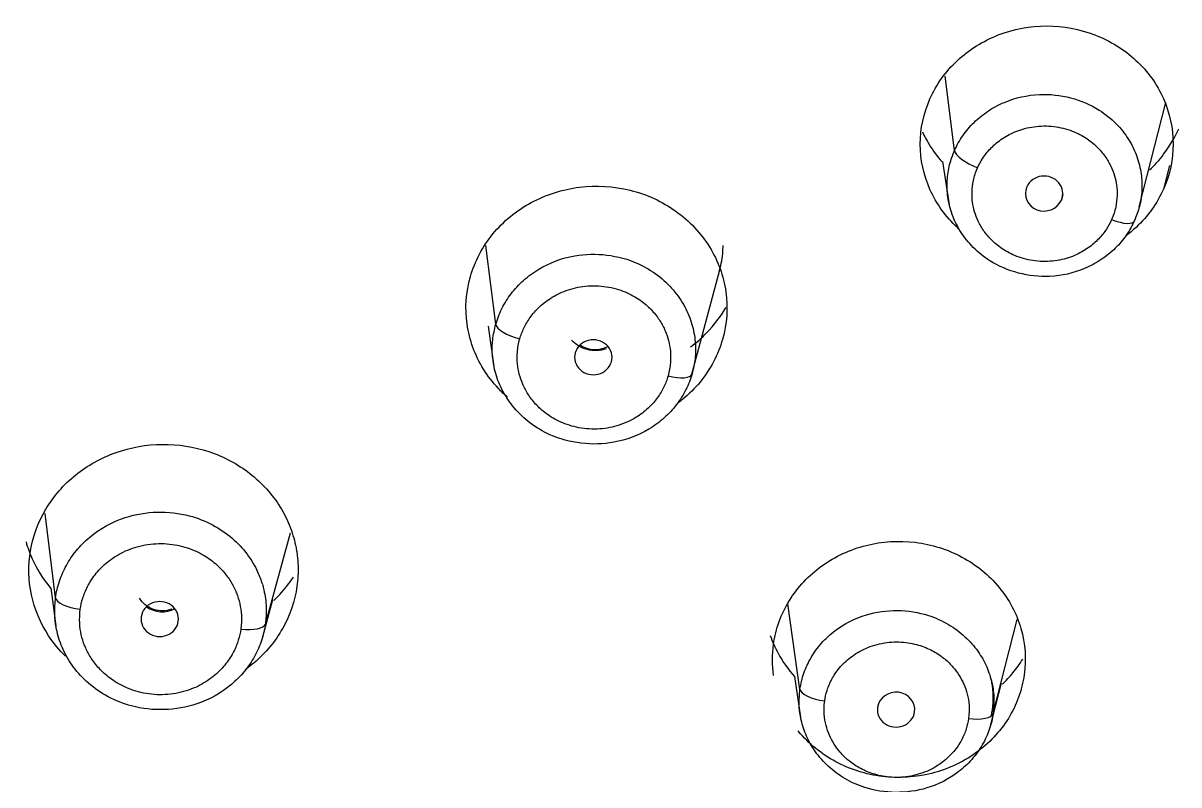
# Model space of a CAD drawing. Extents: x 1777 to 3131, y 3495 to 4487.
# Drawn here: x 2203.33 to 2217.22, y 4109.27 to 4118.42 of the extents above; entities that cross this region are included whole.
import ezdxf

# ---------------------------------------------------------------- set-up
doc = ezdxf.new("R2010")
doc.units = 0
doc.header["$LTSCALE"] = 30
doc.header["$MEASUREMENT"] = 0
doc.layers.add('\\M+5B3DF\\M+5B4E7\\M+5CFDF', color=3, linetype='CONTINUOUS', lineweight=9)

msp = doc.modelspace()

# ---------------------------------------------------------------- linework, layer by layer
at = {"layer": '\\M+5B3DF\\M+5B4E7\\M+5CFDF', "color": 0, "lineweight": -3}
for p, q in [((2214.523, 4116.893), (2214.411, 4117.784)), ((2216.744, 4116.216), (2217.065, 4117.47)), ((2214.379, 4116.76), (2214.458, 4116.239)), ((2217.106, 4116.712), (2217.035, 4116.429)), ((2215.825, 4116.36), (2215.808, 4116.294)), ((2209.009, 4114.803), (2208.89, 4115.752)), ((2211.364, 4114.188), (2211.701, 4115.456)), ((2208.919, 4114.78), (2208.987, 4114.296)), ((2203.719, 4111.517), (2203.595, 4112.529)), ((2206.241, 4111.201), (2206.541, 4112.296)), ((2203.663, 4111.637), (2203.722, 4111.178)), ((2206.196, 4111.003), (2206.331, 4111.495)), ((2212.666, 4110.416), (2212.522, 4111.444)), ((2214.988, 4110.126), (2215.276, 4111.257)), ((2212.601, 4110.571), (2212.673, 4110.082)), ((2214.953, 4109.962), (2215.088, 4110.491))]:
    msp.add_line(p, q, dxfattribs=at)
for centre, major_axis, ratio, start_param, end_param in [((2214.8, 4116.791), (-0.274, 0.122), 0.329476, 0.19606, 1.715849), ((2215.6, 4116.375), (-0.225, 0), 0.934131, 2.749817, 5.89141), ((2215.6, 4116.375), (-0.225, 0), 0.934131, 5.89141, 9.033002), ((2216.411, 4116.168), (0.274, -0.122), 0.329476, 4.857442, 6.339619), ((2209.298, 4114.735), (-0.288, 0.083), 0.344471, 0.146297, 1.669274), ((2210.182, 4114.407), (-0.225, 0), 0.934052, 2.880685, 6.022278), ((2210.204, 4114.78), (-0.299, 0.018), 0.936052, 0.982214, 2.167234), ((2210.182, 4114.407), (-0.225, 0), 0.934052, 6.022278, 9.163871), ((2211.08, 4114.289), (0.288, -0.083), 0.344471, 4.810866, 6.289856), ((2204.016, 4111.485), (-0.297, 0.042), 0.353572, 0.094416, 1.62058), ((2204.971, 4111.261), (-0.225, 0), 0.933961, 3.011297, 6.15289), ((2204.997, 4111.626), (-0.297, 0.021), 0.935124, 0.966237, 2.184536), ((2204.971, 4111.261), (-0.225, 0), 0.933961, 6.15289, 9.294483), ((2205.945, 4111.248), (0.297, -0.042), 0.353572, 4.762172, 6.237975), ((2212.963, 4110.385), (-0.297, 0.042), 0.353572, 0.100791, 1.62058), ((2213.821, 4110.172), (-0.225, 0), 0.934088, 3.011031, 6.152623), ((2213.821, 4110.172), (-0.225, 0), 0.934088, 6.152623, 9.294216), ((2214.692, 4110.172), (0.297, -0.042), 0.353572, 4.762172, 6.24435)]:
    msp.add_ellipse(centre, major_axis=major_axis, ratio=ratio, start_param=start_param, end_param=end_param, dxfattribs=at)
for points, knots in [([(2224.769, 4003.327), (2224.719, 4007.271), (2224.647, 4011.214), (2224.499, 4017.123), (2224.444, 4019.092), (2224.321, 4023.027), (2224.256, 4024.993), (2224.065, 4028.918), (2223.932, 4030.879), (2223.425, 4034.765), (2223.055, 4036.692), (2222.249, 4039.51), (2221.939, 4040.436), (2221.231, 4042.251), (2220.831, 4043.138), (2219.911, 4044.846), (2219.389, 4045.665), (2218.243, 4047.226), (2217.619, 4047.97), (2216.299, 4049.381), (2215.6, 4050.047), (2214.134, 4051.298), (2213.366, 4051.884), (2211.774, 4052.98), (2210.949, 4053.489), (2209.256, 4054.442), (2208.389, 4054.887), (2205.766, 4056.176), (2203.982, 4056.976), (2201.366, 4058.269), (2200.504, 4058.716), (2198.808, 4059.653), (2197.972, 4060.144), (2196.346, 4061.184), (2195.555, 4061.733), (2194.042, 4062.905), (2193.32, 4063.53), (2191.272, 4065.511), (2190.061, 4066.969), (2188.49, 4069.298), (2188.006, 4070.099), (2187.099, 4071.729), (2186.677, 4072.56), (2185.498, 4075.087), (2184.825, 4076.818), (2183.66, 4080.332), (2183.172, 4082.116), (2182.351, 4085.717), (2182.018, 4087.532), (2181.476, 4091.18), (2181.264, 4093.013), (2180.928, 4096.684), (2180.805, 4098.523), (2180.54, 4104.046), (2180.497, 4107.734), (2180.652, 4113.26), (2180.736, 4115.102), (2180.976, 4118.78), (2181.133, 4120.617), (2181.54, 4124.282), (2181.789, 4126.11), (2182.414, 4129.745), (2182.793, 4131.553), (2183.732, 4135.125), (2184.29, 4136.891), (2185.643, 4140.341), (2186.432, 4142.028), (2188.284, 4145.262), (2189.345, 4146.812), (2191.743, 4149.712), (2193.077, 4151.066), (2195.256, 4152.91), (2196.013, 4153.493), (2197.583, 4154.588), (2198.397, 4155.1), (2200.91, 4156.527), (2202.679, 4157.335), (2204.496, 4158.034)], [0, 0, 0, 0, 0.0625, 0.0625, 0.09375, 0.09375, 0.125, 0.125, 0.15625, 0.15625, 0.1875, 0.1875, 0.203125, 0.203125, 0.21875, 0.21875, 0.234375, 0.234375, 0.25, 0.25, 0.265625, 0.265625, 0.28125, 0.28125, 0.296875, 0.296875, 0.3125, 0.3125, 0.34375, 0.34375, 0.359375, 0.359375, 0.375, 0.375, 0.390625, 0.390625, 0.40625, 0.40625, 0.4375, 0.4375, 0.453125, 0.453125, 0.46875, 0.46875, 0.5, 0.5, 0.53125, 0.53125, 0.5625, 0.5625, 0.59375, 0.59375, 0.625, 0.625, 0.6875, 0.6875, 0.71875, 0.71875, 0.75, 0.75, 0.78125, 0.78125, 0.8125, 0.8125, 0.84375, 0.84375, 0.875, 0.875, 0.90625, 0.90625, 0.9375, 0.9375, 0.953125, 0.953125, 0.96875, 0.96875, 1, 1, 1, 1]), ([(2204.955, 4156.425), (2204.79, 4156.36), (2204.446, 4156.225), (2203.912, 4156.007), (2203.339, 4155.764), (2202.57, 4155.424), (2201.698, 4155.011), (2200.43, 4154.358), (2198.96, 4153.51), (2196.968, 4152.174), (2194.932, 4150.519), (2192.999, 4148.6), (2190.974, 4146.226), (2189.056, 4143.42), (2187.439, 4140.273), (2186.505, 4137.999), (2185.91, 4136.343), (2185.393, 4134.775), (2184.823, 4132.76), (2184.287, 4130.495), (2183.847, 4128.263), (2183.235, 4124.545), (2182.703, 4119.758), (2182.333, 4114.003), (2182.173, 4108.105), (2182.255, 4102.707), (2182.512, 4097.765), (2182.825, 4093.949), (2183.279, 4090.119), (2183.901, 4086.309), (2184.652, 4082.938), (2185.448, 4080.081), (2186.211, 4077.79), (2187.013, 4075.713), (2188.043, 4073.364), (2189.422, 4070.721), (2191.225, 4068.028), (2193.116, 4065.826), (2194.878, 4064.176), (2196.449, 4062.949), (2197.628, 4062.142), (2198.71, 4061.454), (2200.052, 4060.654), (2202.173, 4059.509), (2205.109, 4058.092), (2208.063, 4056.732), (2210.633, 4055.411), (2212.249, 4054.473), (2213.431, 4053.706), (2214.261, 4053.126), (2215.043, 4052.539), (2215.909, 4051.846), (2216.998, 4050.903), (2218.03, 4049.974), (2218.876, 4049.178), (2219.557, 4048.512), (2220.632, 4047.377), (2222.063, 4045.433), (2223.239, 4043.129), (2223.978, 4041.193), (2224.454, 4039.732), (2224.779, 4038.576), (2225.09, 4037.321), (2225.317, 4036.293), (2225.498, 4035.366), (2225.584, 4034.876), (2225.615, 4034.696)], [0, 0, 0, 0, 0.003459, 0.007214, 0.011266, 0.015614, 0.023656, 0.030154, 0.043592, 0.057032, 0.077492, 0.095619, 0.111413, 0.140155, 0.164137, 0.183352, 0.190386, 0.20018, 0.217211, 0.233353, 0.24805, 0.264051, 0.310977, 0.347323, 0.383099, 0.432782, 0.458757, 0.485271, 0.511786, 0.538305, 0.564826, 0.582853, 0.599256, 0.614348, 0.6284, 0.651649, 0.674923, 0.693736, 0.709704, 0.72282, 0.733082, 0.737787, 0.748001, 0.763716, 0.784923, 0.811591, 0.827175, 0.841454, 0.848243, 0.854858, 0.861359, 0.867478, 0.876665, 0.889695, 0.894614, 0.899294, 0.908268, 0.925038, 0.946214, 0.958393, 0.965287, 0.976041, 0.981687, 0.990362, 0.996466, 1, 1, 1, 1]), ([(2225.902, 4034.76), (2225.624, 4036.354), (2225.273, 4037.934), (2224.591, 4040.262), (2224.338, 4041.03), (2223.767, 4042.543), (2223.448, 4043.288), (2222.727, 4044.736), (2222.326, 4045.439), (2221.433, 4046.786), (2220.94, 4047.428), (2219.866, 4048.636), (2219.291, 4049.203), (2218.118, 4050.303), (2217.522, 4050.838), (2216.324, 4051.891), (2215.717, 4052.408), (2214.451, 4053.38), (2213.796, 4053.839), (2211.783, 4055.14), (2210.377, 4055.907), (2207.51, 4057.335), (2206.052, 4057.999), (2203.162, 4059.37), (2201.731, 4060.08), (2199.65, 4061.246), (2198.966, 4061.651), (2197.63, 4062.501), (2196.977, 4062.947), (2195.718, 4063.893), (2195.112, 4064.392), (2193.955, 4065.444), (2193.405, 4065.996), (2191.842, 4067.724), (2190.92, 4068.967), (2189.284, 4071.568), (2188.572, 4072.925), (2187.302, 4075.699), (2186.742, 4077.117), (2185.753, 4079.99), (2185.325, 4081.447), (2184.215, 4085.854), (2183.706, 4088.842), (2182.969, 4094.846), (2182.74, 4097.863), (2182.47, 4103.903), (2182.428, 4106.927), (2182.53, 4112.972), (2182.673, 4115.993), (2183.046, 4120.514), (2183.197, 4122.019), (2183.565, 4125.022), (2183.781, 4126.52), (2184.57, 4130.993), (2185.284, 4133.949), (2186.813, 4138.246), (2187.398, 4139.655), (2188.748, 4142.394), (2189.518, 4143.723), (2191.259, 4146.258), (2192.227, 4147.467), (2194.349, 4149.731), (2195.503, 4150.788), (2197.985, 4152.702), (2199.314, 4153.557), (2202.098, 4155.064), (2203.553, 4155.716), (2205.042, 4156.29)], [0, 0, 0, 0, 0.03125, 0.03125, 0.046875, 0.046875, 0.0625, 0.0625, 0.078125, 0.078125, 0.09375, 0.09375, 0.109375, 0.109375, 0.125, 0.125, 0.140625, 0.140625, 0.15625, 0.15625, 0.1875, 0.1875, 0.21875, 0.21875, 0.25, 0.25, 0.265625, 0.265625, 0.28125, 0.28125, 0.296875, 0.296875, 0.3125, 0.3125, 0.34375, 0.34375, 0.375, 0.375, 0.40625, 0.40625, 0.4375, 0.4375, 0.5, 0.5, 0.5625, 0.5625, 0.625, 0.625, 0.6875, 0.6875, 0.71875, 0.71875, 0.75, 0.75, 0.8125, 0.8125, 0.84375, 0.84375, 0.875, 0.875, 0.90625, 0.90625, 0.9375, 0.9375, 0.96875, 0.96875, 1, 1, 1, 1]), ([(2205.243, 4155.325), (2205.063, 4155.252), (2204.701, 4155.107), (2204.158, 4154.879), (2203.51, 4154.597), (2202.801, 4154.272), (2201.791, 4153.779), (2200.619, 4153.152), (2199.106, 4152.238), (2197.459, 4151.088), (2195.843, 4149.76), (2194.283, 4148.277), (2192.874, 4146.696), (2191.515, 4144.966), (2190.195, 4143.002), (2189.135, 4141.112), (2188.265, 4139.287), (2187.351, 4137.138), (2186.371, 4134.321), (2185.322, 4130.349), (2184.522, 4126.057), (2183.992, 4121.905), (2183.65, 4118.24), (2183.464, 4115.438), (2183.352, 4113.018), (2183.29, 4111.129), (2183.252, 4109.223), (2183.248, 4107.948), (2183.246, 4107.307)], [0, 0, 0, 0, 0.009852, 0.019868, 0.030048, 0.045883, 0.05972, 0.087538, 0.113987, 0.150574, 0.191096, 0.222351, 0.262603, 0.301837, 0.337986, 0.387414, 0.416554, 0.44552, 0.511842, 0.575749, 0.665576, 0.746154, 0.800844, 0.863681, 0.897356, 0.9313, 0.965515, 1, 1, 1, 1]), ([(2205.444, 4154.882), (2205.303, 4154.826), (2204.981, 4154.699), (2204.442, 4154.477), (2203.677, 4154.151), (2202.94, 4153.816), (2201.925, 4153.322), (2200.853, 4152.754), (2199.365, 4151.859), (2197.76, 4150.744), (2196.337, 4149.573), (2195.169, 4148.487), (2194.233, 4147.518), (2193.08, 4146.193), (2191.897, 4144.666), (2190.612, 4142.724), (2189.345, 4140.426), (2188.058, 4137.493), (2186.934, 4134.195), (2186.063, 4130.796), (2185.424, 4127.506), (2184.957, 4124.393), (2184.564, 4121.01), (2184.292, 4117.851), (2184.136, 4115.268), (2184.039, 4113.259), (2183.975, 4111.401), (2183.931, 4109.297), (2183.925, 4107.974), (2183.923, 4107.312)], [0, 0, 0, 0, 0.007818, 0.017823, 0.030015, 0.050701, 0.059573, 0.08836, 0.113519, 0.149747, 0.190152, 0.209967, 0.233662, 0.261249, 0.302917, 0.336272, 0.385476, 0.443417, 0.508512, 0.573597, 0.633386, 0.690383, 0.744611, 0.818577, 0.862819, 0.885469, 0.927986, 0.963991, 1, 1, 1, 1]), ([(2226.12, 4034.761), (2226.084, 4034.971), (2226.011, 4035.392), (2225.888, 4036.024), (2225.755, 4036.654), (2225.613, 4037.276), (2225.467, 4037.882), (2225.317, 4038.469), (2225.164, 4039.04), (2225.007, 4039.595), (2224.846, 4040.131), (2224.682, 4040.638), (2224.523, 4041.105), (2224.37, 4041.527), (2224.227, 4041.908), (2224.092, 4042.255), (2223.964, 4042.574), (2223.84, 4042.87), (2223.718, 4043.152), (2223.596, 4043.424), (2223.471, 4043.692), (2223.342, 4043.958), (2223.21, 4044.222), (2223.075, 4044.483), (2222.938, 4044.741), (2222.797, 4044.999), (2222.652, 4045.255), (2222.505, 4045.51), (2222.353, 4045.763), (2222.197, 4046.013), (2222.036, 4046.259), (2221.866, 4046.504), (2221.683, 4046.756), (2221.483, 4047.021), (2221.263, 4047.305), (2221.018, 4047.61), (2220.747, 4047.936), (2220.448, 4048.281), (2220.125, 4048.636), (2219.785, 4048.989), (2219.438, 4049.333), (2219.091, 4049.664), (2218.743, 4049.989), (2218.392, 4050.31), (2218.038, 4050.631), (2217.684, 4050.952), (2217.331, 4051.269), (2216.984, 4051.576), (2216.647, 4051.871), (2216.32, 4052.149), (2216.004, 4052.412), (2215.694, 4052.663), (2215.388, 4052.904), (2215.081, 4053.139), (2214.77, 4053.371), (2214.456, 4053.599), (2214.138, 4053.823), (2213.819, 4054.043), (2213.498, 4054.26), (2213.17, 4054.475), (2212.826, 4054.694), (2212.456, 4054.923), (2212, 4055.196), (2211.434, 4055.521), (2210.737, 4055.905), (2209.946, 4056.322), (2209.08, 4056.764), (2208.166, 4057.216), (2207.228, 4057.666), (2206.282, 4058.111), (2205.335, 4058.553), (2204.406, 4058.992), (2203.521, 4059.418), (2202.696, 4059.826), (2201.919, 4060.223), (2201.16, 4060.626), (2200.396, 4061.044), (2199.627, 4061.485), (2198.85, 4061.957), (2198.057, 4062.462), (2197.248, 4063.001), (2196.437, 4063.587), (2195.637, 4064.218), (2194.848, 4064.888), (2194.083, 4065.602), (2193.342, 4066.361), (2192.612, 4067.17), (2191.884, 4068.054), (2191.162, 4069.028), (2190.452, 4070.077), (2189.78, 4071.173), (2189.156, 4072.298), (2188.564, 4073.447), (2188.01, 4074.633), (2187.479, 4075.861), (2186.968, 4077.143), (2186.479, 4078.483), (2185.945, 4080.101), (2185.38, 4082.06), (2184.819, 4084.3), (2184.353, 4086.548), (2183.976, 4088.716), (2183.665, 4090.823), (2183.419, 4092.871), (2183.219, 4094.84), (2183.055, 4096.747), (2182.928, 4098.619), (2182.826, 4100.46), (2182.75, 4102.264), (2182.701, 4104.026), (2182.671, 4105.757), (2182.662, 4107.469), (2182.671, 4109.176), (2182.701, 4110.891), (2182.749, 4112.613), (2182.822, 4114.33), (2182.913, 4116.04), (2183.024, 4117.747), (2183.161, 4119.452), (2183.317, 4121.141), (2183.495, 4122.791), (2183.693, 4124.391), (2183.91, 4125.947), (2184.151, 4127.466), (2184.419, 4128.95), (2184.714, 4130.401), (2185.034, 4131.818), (2185.384, 4133.198), (2185.768, 4134.546), (2186.18, 4135.86), (2186.612, 4137.104), (2187.046, 4138.233), (2187.458, 4139.228), (2187.849, 4140.112), (2188.235, 4140.926), (2188.632, 4141.7), (2189.009, 4142.39), (2189.257, 4142.822), (2189.364, 4143.005)], [0, 0, 0, 0, 0.004804, 0.00966, 0.014532, 0.019352, 0.024059, 0.028616, 0.033051, 0.037408, 0.041668, 0.04572, 0.049451, 0.05282, 0.055876, 0.058668, 0.061242, 0.063653, 0.065951, 0.068191, 0.070418, 0.072655, 0.074886, 0.077104, 0.079315, 0.081534, 0.083764, 0.086001, 0.088238, 0.090469, 0.092688, 0.094924, 0.097253, 0.09976, 0.102474, 0.105425, 0.108639, 0.112117, 0.115805, 0.119565, 0.123269, 0.12689, 0.13048, 0.134082, 0.13771, 0.141361, 0.144991, 0.148543, 0.151968, 0.155247, 0.158387, 0.161414, 0.164374, 0.167323, 0.170285, 0.173258, 0.176231, 0.179196, 0.182142, 0.185108, 0.188188, 0.191476, 0.195076, 0.200338, 0.206401, 0.213238, 0.220738, 0.228569, 0.236476, 0.244413, 0.252353, 0.260221, 0.267776, 0.274683, 0.281151, 0.287634, 0.294268, 0.300984, 0.307874, 0.315035, 0.322485, 0.330135, 0.337978, 0.345947, 0.354008, 0.362192, 0.370589, 0.379393, 0.388946, 0.399039, 0.409195, 0.419279, 0.429501, 0.439837, 0.45039, 0.46135, 0.472727, 0.484442, 0.502084, 0.521523, 0.539787, 0.55716, 0.57437, 0.590961, 0.606728, 0.621973, 0.636971, 0.651859, 0.666323, 0.680413, 0.694289, 0.707968, 0.721607, 0.735367, 0.749234, 0.763046, 0.776738, 0.790421, 0.804175, 0.817894, 0.831199, 0.844064, 0.856622, 0.868929, 0.880987, 0.892822, 0.904437, 0.915801, 0.926905, 0.93798, 0.948706, 0.95835, 0.966814, 0.974342, 0.98135, 0.98822, 0.994976, 1, 1, 1, 1]), ([(2226.26, 4034.75), (2226.223, 4034.965), (2226.15, 4035.391), (2226.028, 4036.023), (2225.899, 4036.645), (2225.761, 4037.255), (2225.618, 4037.856), (2225.469, 4038.445), (2225.316, 4039.024), (2225.157, 4039.593), (2224.99, 4040.15), (2224.816, 4040.695), (2224.633, 4041.228), (2224.442, 4041.749), (2224.247, 4042.259), (2224.046, 4042.756), (2223.837, 4043.24), (2223.621, 4043.711), (2223.397, 4044.169), (2223.166, 4044.613), (2222.935, 4045.036), (2222.657, 4045.525), (2222.339, 4046.046), (2221.961, 4046.599), (2221.599, 4047.078), (2221.188, 4047.595), (2220.768, 4048.094), (2220.315, 4048.596), (2219.796, 4049.132), (2219.157, 4049.743), (2218.4, 4050.43), (2217.642, 4051.11), (2217.04, 4051.643), (2216.409, 4052.184), (2215.561, 4052.881), (2214.105, 4053.961), (2212.556, 4054.958), (2211.137, 4055.758), (2210.104, 4056.308), (2209.069, 4056.836), (2208.034, 4057.345), (2207, 4057.839), (2205.972, 4058.321), (2204.953, 4058.8), (2203.947, 4059.282), (2202.955, 4059.77), (2201.981, 4060.268), (2201.026, 4060.778), (2200.091, 4061.302), (2199.181, 4061.846), (2198.295, 4062.408), (2197.431, 4062.983), (2196.599, 4063.582), (2195.805, 4064.21), (2195.043, 4064.857), (2194.319, 4065.528), (2193.636, 4066.221), (2192.986, 4066.931), (2192.371, 4067.654), (2191.795, 4068.393), (2191.254, 4069.143), (2190.742, 4069.9), (2190.261, 4070.663), (2189.81, 4071.432), (2189.386, 4072.202), (2188.983, 4072.973), (2188.604, 4073.743), (2188.248, 4074.513), (2187.911, 4075.28), (2187.591, 4076.043), (2187.288, 4076.803), (2187.002, 4077.558), (2186.733, 4078.309), (2186.479, 4079.054), (2186.073, 4080.316), (2185.564, 4082.097), (2184.995, 4084.399), (2184.529, 4086.685), (2184.144, 4088.949), (2183.826, 4091.189), (2183.574, 4093.4), (2183.365, 4095.581), (2183.202, 4097.73), (2183.078, 4099.847), (2182.984, 4101.931), (2182.927, 4103.98), (2182.896, 4105.996), (2182.891, 4107.977), (2182.914, 4109.924), (2182.958, 4111.836), (2183.03, 4113.712), (2183.124, 4115.553), (2183.238, 4117.358), (2183.377, 4119.127), (2183.536, 4120.86), (2183.718, 4122.556), (2183.923, 4124.215), (2184.15, 4125.837), (2184.403, 4127.42), (2184.687, 4128.964), (2184.998, 4130.468), (2185.336, 4131.931), (2185.707, 4133.352), (2186.11, 4134.728), (2186.541, 4136.062), (2187.005, 4137.349), (2187.499, 4138.588), (2188.016, 4139.783), (2188.562, 4140.927), (2189.089, 4141.919), (2189.436, 4142.528), (2189.582, 4142.777)], [0, 0, 0, 0, 0.004925, 0.009783, 0.014574, 0.019297, 0.023952, 0.028541, 0.033063, 0.03752, 0.041913, 0.04624, 0.050499, 0.054689, 0.058812, 0.062868, 0.06686, 0.070785, 0.074642, 0.078431, 0.082152, 0.085621, 0.091226, 0.096067, 0.100874, 0.104902, 0.111103, 0.115743, 0.120319, 0.128101, 0.135864, 0.143616, 0.151376, 0.154309, 0.162712, 0.17659, 0.19595, 0.204951, 0.213874, 0.222725, 0.231503, 0.240206, 0.248833, 0.257381, 0.265851, 0.274244, 0.282558, 0.290799, 0.298961, 0.307046, 0.315062, 0.322999, 0.330849, 0.338629, 0.346332, 0.353957, 0.361508, 0.368988, 0.376389, 0.383715, 0.39097, 0.398152, 0.405256, 0.412286, 0.419244, 0.426128, 0.432935, 0.439669, 0.44633, 0.452916, 0.459426, 0.465861, 0.472221, 0.478506, 0.484715, 0.503971, 0.522949, 0.541649, 0.560075, 0.578222, 0.596092, 0.613686, 0.631, 0.648038, 0.664796, 0.681277, 0.69748, 0.713404, 0.72905, 0.744417, 0.759504, 0.774315, 0.788846, 0.803099, 0.817073, 0.830767, 0.844184, 0.857321, 0.870177, 0.882754, 0.895053, 0.907072, 0.918809, 0.930269, 0.941449, 0.952348, 0.962971, 0.973314, 0.983372, 0.993153, 1, 1, 1, 1]), ([(2181.382, 4128.803), (2181.346, 4128.602), (2181.125, 4127.313), (2180.555, 4123.432), (2179.696, 4113.907), (2179.663, 4104.037), (2180.267, 4095.527), (2180.68, 4091.666), (2181.197, 4088.116), (2181.82, 4084.881), (2182.523, 4081.965), (2183.284, 4079.37), (2184.069, 4077.094), (2184.844, 4075.132), (2185.703, 4073.201), (2186.703, 4071.227), (2187.924, 4069.152), (2189.292, 4067.187), (2190.82, 4065.358), (2192.487, 4063.678), (2194.286, 4062.167), (2196.187, 4060.829), (2198.235, 4059.577), (2200.305, 4058.452), (2202.27, 4057.478), (2203.902, 4056.714), (2205.479, 4055.984), (2207.129, 4055.209), (2208.969, 4054.288), (2210.812, 4053.257), (2212.628, 4052.069), (2214.397, 4050.707), (2216.119, 4049.121), (2217.65, 4047.404), (2218.895, 4045.711), (2219.784, 4044.249), (2220.547, 4042.76), (2221.216, 4041.194), (2221.812, 4039.502), (2222.261, 4037.97), (2222.592, 4036.615), (2222.834, 4035.445), (2223.062, 4034.164), (2223.297, 4032.549), (2223.525, 4030.369), (2223.697, 4027.703), (2223.827, 4024.551), (2223.978, 4019.741), (2224.121, 4014.144), (2224.224, 4008.636), (2224.276, 4005.268), (2224.298, 4003.736), (2224.303, 4003.327)], [0, 0, 0, 0, 0.004399, 0.028149, 0.08446, 0.210548, 0.240578, 0.268471, 0.294238, 0.317873, 0.339365, 0.358714, 0.375905, 0.390942, 0.403826, 0.421009, 0.438012, 0.454857, 0.471503, 0.487946, 0.504179, 0.520153, 0.535825, 0.553449, 0.568384, 0.580629, 0.590215, 0.603849, 0.617866, 0.632269, 0.647095, 0.662367, 0.67808, 0.695053, 0.709337, 0.720941, 0.729896, 0.74338, 0.755521, 0.766306, 0.775735, 0.783805, 0.790513, 0.802081, 0.816849, 0.834849, 0.856111, 0.88061, 0.932059, 0.969104, 0.991752, 1, 1, 1, 1]), ([(2214.228, 4117.512), (2214.266, 4117.598), (2214.313, 4117.68), (2214.423, 4117.834), (2214.487, 4117.907), (2214.628, 4118.038), (2214.704, 4118.097), (2214.869, 4118.2), (2214.958, 4118.245), (2215.233, 4118.351), (2215.433, 4118.388), (2215.829, 4118.389), (2216.029, 4118.352), (2216.303, 4118.246), (2216.392, 4118.202), (2216.558, 4118.099), (2216.634, 4118.041), (2216.775, 4117.91), (2216.839, 4117.837), (2216.949, 4117.684), (2216.996, 4117.602), (2217.111, 4117.343), (2217.151, 4117.159), (2217.151, 4116.787), (2217.112, 4116.602), (2217.035, 4116.429)], [0, 0, 0, 0, 0.0625, 0.0625, 0.125, 0.125, 0.1875, 0.1875, 0.25, 0.25, 0.375, 0.375, 0.5, 0.5, 0.5625, 0.5625, 0.625, 0.625, 0.6875, 0.6875, 0.75, 0.75, 0.875, 0.875, 1, 1, 1, 1]), ([(2214.523, 4116.893), (2214.538, 4116.923), (2214.567, 4116.984), (2214.622, 4117.071), (2214.685, 4117.153), (2214.757, 4117.231), (2214.838, 4117.302), (2214.926, 4117.367), (2215.021, 4117.424), (2215.217, 4117.517), (2215.644, 4117.616), (2216.146, 4117.484), (2216.468, 4117.225), (2216.621, 4117.032), (2216.706, 4116.857), (2216.738, 4116.75), (2216.747, 4116.715)], [0, 0, 0, 0, 0.036202, 0.072793, 0.109773, 0.147142, 0.184902, 0.223051, 0.261591, 0.300522, 0.447582, 0.701096, 0.791897, 0.878387, 0.960557, 1, 1, 1, 1]), ([(2214.578, 4115.947), (2214.571, 4115.953), (2214.565, 4115.959), (2214.488, 4116.031), (2214.424, 4116.104), (2214.314, 4116.257), (2214.267, 4116.339), (2214.151, 4116.598), (2214.112, 4116.782), (2214.112, 4117.154), (2214.151, 4117.338), (2214.228, 4117.512)], [0, 0, 0, 0, 0.01498, 0.01498, 0.17915, 0.17915, 0.34332, 0.34332, 0.67166, 0.67166, 1, 1, 1, 1]), ([(2214.137, 4117.115), (2214.162, 4117.064), (2214.23, 4116.938), (2214.316, 4116.821), (2214.374, 4116.756)], [0, 0, 0, 0, 0.397793, 1, 1, 1, 1]), ([(2216.868, 4116.658), (2216.93, 4116.716), (2217.066, 4116.87), (2217.17, 4117.045), (2217.218, 4117.153)], [0, 0, 0, 0, 0.411394, 1, 1, 1, 1]), ([(2214.464, 4116.229), (2214.456, 4116.263), (2214.436, 4116.364), (2214.43, 4116.53), (2214.457, 4116.72), (2214.502, 4116.837), (2214.523, 4116.893)], [0, 0, 0, 0, 0.153886, 0.452983, 0.735019, 1, 1, 1, 1]), ([(2216.747, 4116.715), (2216.755, 4116.68), (2216.775, 4116.579), (2216.781, 4116.413), (2216.754, 4116.223), (2216.709, 4116.107), (2216.687, 4116.051)], [0, 0, 0, 0, 0.156147, 0.455066, 0.736356, 1, 1, 1, 1]), ([(2208.705, 4115.376), (2208.732, 4115.47), (2208.768, 4115.559), (2208.858, 4115.731), (2208.913, 4115.813), (2209.038, 4115.966), (2209.108, 4116.035), (2209.262, 4116.162), (2209.347, 4116.219), (2209.613, 4116.362), (2209.812, 4116.426), (2210.217, 4116.476), (2210.427, 4116.464), (2210.724, 4116.39), (2210.822, 4116.356), (2211.005, 4116.272), (2211.092, 4116.221), (2211.255, 4116.105), (2211.331, 4116.039), (2211.466, 4115.895), (2211.526, 4115.818), (2211.682, 4115.567), (2211.748, 4115.384), (2211.802, 4115.003), (2211.789, 4114.809), (2211.735, 4114.622)], [0, 0, 0, 0, 0.0625, 0.0625, 0.125, 0.125, 0.1875, 0.1875, 0.25, 0.25, 0.375, 0.375, 0.5, 0.5, 0.5625, 0.5625, 0.625, 0.625, 0.6875, 0.6875, 0.75, 0.75, 0.875, 0.875, 1, 1, 1, 1]), ([(2217.035, 4116.429), (2216.997, 4116.342), (2216.95, 4116.261), (2216.84, 4116.107), (2216.776, 4116.034), (2216.666, 4115.932), (2216.625, 4115.897), (2216.582, 4115.865)], [0, 0, 0, 0, 0.391198, 0.391198, 0.782396, 0.782396, 1, 1, 1, 1]), ([(2216.687, 4116.051), (2216.673, 4116.022), (2216.645, 4115.962), (2216.591, 4115.876), (2216.528, 4115.794), (2216.457, 4115.716), (2216.376, 4115.644), (2216.287, 4115.579), (2216.191, 4115.521), (2215.994, 4115.427), (2215.567, 4115.328), (2215.065, 4115.46), (2214.744, 4115.719), (2214.591, 4115.911), (2214.505, 4116.086), (2214.473, 4116.193), (2214.464, 4116.229)], [0, 0, 0, 0, 0.035551, 0.071687, 0.108408, 0.145715, 0.183607, 0.222083, 0.261143, 0.300787, 0.447172, 0.701301, 0.791756, 0.878004, 0.960047, 1, 1, 1, 1]), ([(2209.009, 4114.803), (2209.019, 4114.835), (2209.04, 4114.899), (2209.082, 4114.993), (2209.133, 4115.085), (2209.194, 4115.172), (2209.264, 4115.255), (2209.343, 4115.332), (2209.43, 4115.403), (2209.62, 4115.53), (2210.046, 4115.692), (2210.586, 4115.624), (2210.958, 4115.403), (2211.149, 4115.223), (2211.265, 4115.052), (2211.316, 4114.944), (2211.33, 4114.909)], [0, 0, 0, 0, 0.03521, 0.070853, 0.106929, 0.14344, 0.180384, 0.217764, 0.255579, 0.29383, 0.446671, 0.696896, 0.788938, 0.876635, 0.959977, 1, 1, 1, 1]), ([(2211.693, 4115.428), (2211.703, 4115.464), (2211.722, 4115.538), (2211.738, 4115.646), (2211.742, 4115.718), (2211.743, 4115.752)], [0, 0, 0, 0, 0.343459, 0.69202, 1, 1, 1, 1]), ([(2209.152, 4113.926), (2209.113, 4113.959), (2209.076, 4113.995), (2208.974, 4114.103), (2208.914, 4114.181), (2208.759, 4114.431), (2208.692, 4114.615), (2208.638, 4114.996), (2208.651, 4115.189), (2208.705, 4115.376)], [0, 0, 0, 0, 0.093217, 0.093217, 0.274574, 0.274574, 0.637287, 0.637287, 1, 1, 1, 1]), ([(2211.352, 4114.531), (2211.422, 4114.584), (2211.58, 4114.724), (2211.71, 4114.893), (2211.775, 4115.001), (2211.776, 4115.004)], [0, 0, 0, 0, 0.405265, 0.984785, 1, 1, 1, 1]), ([(2208.968, 4114.471), (2208.966, 4114.52), (2208.969, 4114.632), (2208.995, 4114.742), (2209.009, 4114.803)], [0, 0, 0, 0, 0.44317, 1, 1, 1, 1]), ([(2211.33, 4114.909), (2211.345, 4114.874), (2211.381, 4114.771), (2211.412, 4114.597), (2211.413, 4114.395), (2211.383, 4114.269), (2211.369, 4114.207)], [0, 0, 0, 0, 0.156036, 0.454875, 0.736203, 1, 1, 1, 1]), ([(2210.335, 4114.507), (2210.263, 4114.484), (2210.183, 4114.481), (2210.036, 4114.519), (2209.97, 4114.559), (2209.92, 4114.612)], [0, 0, 0, 0, 0.504021, 0.504021, 1, 1, 1, 1]), ([(2211.735, 4114.622), (2211.709, 4114.529), (2211.672, 4114.439), (2211.582, 4114.268), (2211.527, 4114.185), (2211.402, 4114.033), (2211.332, 4113.963), (2211.238, 4113.886), (2211.22, 4113.872), (2211.202, 4113.858)], [0, 0, 0, 0, 0.310102, 0.310102, 0.620203, 0.620203, 0.930305, 0.930305, 1, 1, 1, 1]), ([(2211.369, 4114.207), (2211.359, 4114.175), (2211.338, 4114.11), (2211.296, 4114.017), (2211.244, 4113.925), (2211.184, 4113.838), (2211.114, 4113.755), (2211.035, 4113.677), (2210.947, 4113.606), (2210.761, 4113.482), (2210.336, 4113.319), (2209.794, 4113.384), (2209.418, 4113.608), (2209.227, 4113.789), (2209.09, 4113.992), (2209.003, 4114.204), (2208.974, 4114.366), (2208.968, 4114.454), (2208.968, 4114.471)], [0, 0, 0, 0, 0.03108, 0.062554, 0.094421, 0.126681, 0.159335, 0.192381, 0.225819, 0.259649, 0.390945, 0.615532, 0.697276, 0.775014, 0.848749, 0.918483, 0.984218, 1, 1, 1, 1]), ([(2203.837, 4110.814), (2203.826, 4110.825), (2203.815, 4110.836), (2203.742, 4110.913), (2203.685, 4110.985), (2203.537, 4111.211), (2203.466, 4111.38), (2203.392, 4111.726), (2203.388, 4111.907), (2203.447, 4112.256), (2203.51, 4112.427), (2203.694, 4112.736), (2203.816, 4112.877), (2204.102, 4113.107), (2204.269, 4113.2), (2204.622, 4113.325), (2204.813, 4113.359), (2205.191, 4113.362), (2205.382, 4113.332), (2205.738, 4113.214), (2205.907, 4113.125), (2206.197, 4112.899), (2206.322, 4112.761), (2206.418, 4112.607)], [0, 0, 0, 0, 0.00879, 0.00879, 0.060959, 0.060959, 0.165297, 0.165297, 0.269635, 0.269635, 0.373973, 0.373973, 0.478311, 0.478311, 0.582649, 0.582649, 0.686986, 0.686986, 0.791324, 0.791324, 0.895662, 0.895662, 1, 1, 1, 1]), ([(2206.418, 4112.607), (2206.462, 4112.535), (2206.537, 4112.386), (2206.586, 4112.228), (2206.607, 4112.127), (2206.611, 4112.106), (2206.618, 4112.066), (2206.627, 4112.004), (2206.632, 4111.943), (2206.636, 4111.82), (2206.632, 4111.738), (2206.62, 4111.655)], [0, 0, 0, 0, 0.25, 0.5, 0.5, 0.5625, 0.5625, 0.625, 0.75, 0.75, 1, 1, 1, 1]), ([(2203.719, 4111.517), (2203.724, 4111.55), (2203.735, 4111.617), (2203.764, 4111.715), (2203.801, 4111.812), (2203.847, 4111.906), (2203.903, 4111.997), (2203.968, 4112.085), (2204.043, 4112.167), (2204.216, 4112.328), (2204.623, 4112.556), (2205.186, 4112.57), (2205.608, 4112.404), (2205.844, 4112.243), (2206.026, 4112.048), (2206.141, 4111.856), (2206.188, 4111.73), (2206.204, 4111.679)], [0, 0, 0, 0, 0.031025, 0.062425, 0.094203, 0.126357, 0.158889, 0.191799, 0.225087, 0.258754, 0.40364, 0.625932, 0.713792, 0.797282, 0.876396, 0.951124, 1, 1, 1, 1]), ([(2203.364, 4112.187), (2203.383, 4112.121), (2203.456, 4111.925), (2203.568, 4111.743), (2203.658, 4111.633)], [0, 0, 0, 0, 0.329944, 1, 1, 1, 1]), ([(2212.348, 4110.959), (2212.361, 4111.052), (2212.384, 4111.142), (2212.448, 4111.318), (2212.489, 4111.403), (2212.589, 4111.565), (2212.647, 4111.64), (2212.777, 4111.779), (2212.851, 4111.844), (2213.087, 4112.013), (2213.27, 4112.098), (2213.652, 4112.194), (2213.856, 4112.207), (2214.15, 4112.171), (2214.249, 4112.15), (2214.437, 4112.09), (2214.527, 4112.052), (2214.699, 4111.96), (2214.781, 4111.905), (2214.93, 4111.783), (2214.998, 4111.716), (2215.182, 4111.494), (2215.27, 4111.325), (2215.374, 4110.966), (2215.387, 4110.778), (2215.361, 4110.592)], [0, 0, 0, 0, 0.0625, 0.0625, 0.125, 0.125, 0.1875, 0.1875, 0.25, 0.25, 0.375, 0.375, 0.5, 0.5, 0.5625, 0.5625, 0.625, 0.625, 0.6875, 0.6875, 0.75, 0.75, 0.875, 0.875, 1, 1, 1, 1]), ([(2206.343, 4111.484), (2206.367, 4111.508), (2206.453, 4111.596), (2206.529, 4111.691), (2206.577, 4111.764)], [0, 0, 0, 0, 0.2788, 1, 1, 1, 1]), ([(2206.62, 4111.655), (2206.595, 4111.478), (2206.538, 4111.309), (2206.36, 4110.993), (2206.244, 4110.852), (2206.071, 4110.706), (2206.04, 4110.681), (2206.007, 4110.658)], [0, 0, 0, 0, 0.450857, 0.450857, 0.901713, 0.901713, 1, 1, 1, 1]), ([(2206.204, 4111.679), (2206.21, 4111.657), (2206.235, 4111.565), (2206.259, 4111.405), (2206.247, 4111.268), (2206.241, 4111.201)], [0, 0, 0, 0, 0.144095, 0.586833, 1, 1, 1, 1]), ([(2203.725, 4111.164), (2203.716, 4111.216), (2203.702, 4111.334), (2203.713, 4111.452), (2203.719, 4111.517)], [0, 0, 0, 0, 0.44461, 1, 1, 1, 1]), ([(2205.115, 4111.38), (2205.114, 4111.38), (2205.079, 4111.367), (2205.007, 4111.354), (2204.899, 4111.371), (2204.806, 4111.417), (2204.756, 4111.47), (2204.734, 4111.502), (2204.729, 4111.51)], [0, 0, 0, 0, 0.007575, 0.24621, 0.474235, 0.699579, 0.930834, 1, 1, 1, 1]), ([(2212.666, 4110.416), (2212.671, 4110.449), (2212.683, 4110.514), (2212.712, 4110.611), (2212.75, 4110.706), (2212.798, 4110.799), (2212.856, 4110.887), (2212.923, 4110.971), (2213, 4111.049), (2213.163, 4111.187), (2213.548, 4111.386), (2214.069, 4111.379), (2214.451, 4111.206), (2214.652, 4111.057), (2214.783, 4110.909), (2214.844, 4110.813), (2214.862, 4110.781)], [0, 0, 0, 0, 0.036203, 0.072795, 0.109775, 0.147145, 0.184905, 0.223054, 0.261594, 0.300525, 0.447546, 0.701095, 0.791898, 0.878387, 0.960555, 1, 1, 1, 1]), ([(2206.241, 4111.201), (2206.235, 4111.168), (2206.224, 4111.101), (2206.195, 4111.002), (2206.158, 4110.905), (2206.111, 4110.811), (2206.055, 4110.719), (2205.99, 4110.632), (2205.916, 4110.55), (2205.746, 4110.393), (2205.342, 4110.164), (2204.776, 4110.146), (2204.349, 4110.316), (2204.112, 4110.479), (2203.931, 4110.674), (2203.804, 4110.888), (2203.748, 4111.054), (2203.729, 4111.147), (2203.725, 4111.164)], [0, 0, 0, 0, 0.030077, 0.060457, 0.091139, 0.122122, 0.153408, 0.184995, 0.216882, 0.249071, 0.384364, 0.60235, 0.687607, 0.768385, 0.844688, 0.916519, 0.98388, 1, 1, 1, 1]), ([(2212.309, 4111.062), (2212.335, 4110.989), (2212.413, 4110.815), (2212.524, 4110.657), (2212.6, 4110.57)], [0, 0, 0, 0, 0.407871, 1, 1, 1, 1]), ([(2214.862, 4110.781), (2214.88, 4110.75), (2214.926, 4110.657), (2214.978, 4110.498), (2215.004, 4110.308), (2214.993, 4110.185), (2214.988, 4110.126)], [0, 0, 0, 0, 0.156143, 0.455071, 0.736362, 1, 1, 1, 1]), ([(2215.101, 4110.479), (2215.145, 4110.522), (2215.233, 4110.617), (2215.308, 4110.722), (2215.344, 4110.779)], [0, 0, 0, 0, 0.475642, 1, 1, 1, 1]), ([(2215.361, 4110.592), (2215.348, 4110.499), (2215.325, 4110.409), (2215.262, 4110.234), (2215.22, 4110.148), (2215.121, 4109.987), (2215.063, 4109.912), (2214.932, 4109.772), (2214.858, 4109.708), (2214.622, 4109.538), (2214.44, 4109.454), (2214.057, 4109.358), (2213.854, 4109.345), (2213.559, 4109.381), (2213.461, 4109.402), (2213.273, 4109.461), (2213.183, 4109.499), (2213.01, 4109.592), (2212.928, 4109.647), (2212.779, 4109.768), (2212.711, 4109.836), (2212.648, 4109.912), (2212.646, 4109.914), (2212.644, 4109.917)], [0, 0, 0, 0, 0.083119, 0.083119, 0.166237, 0.166237, 0.249356, 0.249356, 0.332474, 0.332474, 0.498712, 0.498712, 0.664949, 0.664949, 0.748068, 0.748068, 0.831186, 0.831186, 0.914305, 0.914305, 0.997423, 0.997423, 1, 1, 1, 1]), ([(2212.671, 4110.096), (2212.663, 4110.142), (2212.651, 4110.249), (2212.661, 4110.356), (2212.666, 4110.416)], [0, 0, 0, 0, 0.44221, 1, 1, 1, 1]), ([(2214.988, 4110.126), (2214.983, 4110.094), (2214.972, 4110.029), (2214.943, 4109.934), (2214.906, 4109.839), (2214.858, 4109.747), (2214.8, 4109.658), (2214.733, 4109.573), (2214.655, 4109.494), (2214.492, 4109.356), (2214.106, 4109.157), (2213.585, 4109.162), (2213.203, 4109.335), (2213.003, 4109.484), (2212.848, 4109.659), (2212.74, 4109.849), (2212.691, 4109.997), (2212.674, 4110.08), (2212.671, 4110.096)], [0, 0, 0, 0, 0.031482, 0.063483, 0.096003, 0.129041, 0.162597, 0.196671, 0.231262, 0.266371, 0.396024, 0.621054, 0.701149, 0.777521, 0.850171, 0.9191, 0.984311, 1, 1, 1, 1])]:
    msp.add_open_spline(points, degree=3, knots=knots, dxfattribs=at)
for points, degree in [([(2214.8, 4116.684), (2214.817, 4116.722), (2214.858, 4116.798), (2214.948, 4116.914), (2215.074, 4117.026), (2215.241, 4117.12), (2215.445, 4117.183), (2215.689, 4117.194), (2215.92, 4117.141), (2216.101, 4117.051), (2216.238, 4116.94), (2216.339, 4116.821), (2216.406, 4116.703), (2216.45, 4116.589), (2216.474, 4116.476), (2216.481, 4116.353), (2216.466, 4116.215), (2216.435, 4116.113), (2216.411, 4116.061)], 3), ([(2216.411, 4116.061), (2216.395, 4116.023), (2216.354, 4115.947), (2216.263, 4115.83), (2216.137, 4115.719), (2215.97, 4115.624), (2215.765, 4115.562), (2215.521, 4115.551), (2215.291, 4115.604), (2215.11, 4115.695), (2214.973, 4115.805), (2214.872, 4115.925), (2214.805, 4116.042), (2214.762, 4116.156), (2214.738, 4116.269), (2214.731, 4116.392), (2214.745, 4116.529), (2214.777, 4116.631), (2214.8, 4116.684)], 3), ([(2209.298, 4114.628), (2209.311, 4114.672), (2209.344, 4114.759), (2209.417, 4114.885), (2209.529, 4115.015), (2209.681, 4115.133), (2209.877, 4115.225), (2210.116, 4115.275), (2210.375, 4115.26), (2210.597, 4115.187), (2210.766, 4115.085), (2210.896, 4114.966), (2210.988, 4114.844), (2211.049, 4114.725), (2211.089, 4114.608), (2211.111, 4114.485), (2211.114, 4114.343), (2211.096, 4114.237), (2211.08, 4114.182)], 3), ([(2211.08, 4114.182), (2211.068, 4114.139), (2211.035, 4114.052), (2210.961, 4113.925), (2210.85, 4113.795), (2210.697, 4113.677), (2210.501, 4113.585), (2210.262, 4113.535), (2210.003, 4113.551), (2209.781, 4113.624), (2209.612, 4113.726), (2209.482, 4113.844), (2209.391, 4113.967), (2209.33, 4114.085), (2209.29, 4114.202), (2209.267, 4114.325), (2209.265, 4114.468), (2209.283, 4114.573), (2209.298, 4114.628)], 3), ([(2204.016, 4111.378), (2204.022, 4111.422), (2204.041, 4111.511), (2204.096, 4111.649), (2204.187, 4111.795), (2204.319, 4111.936), (2204.5, 4112.06), (2204.725, 4112.147), (2204.991, 4112.18), (2205.253, 4112.142), (2205.466, 4112.055), (2205.629, 4111.944), (2205.752, 4111.82), (2205.837, 4111.697), (2205.896, 4111.575), (2205.935, 4111.449), (2205.956, 4111.31), (2205.953, 4111.2), (2205.945, 4111.141)], 3), ([(2205.945, 4111.141), (2205.939, 4111.098), (2205.919, 4111.009), (2205.865, 4110.87), (2205.774, 4110.724), (2205.64, 4110.583), (2205.46, 4110.459), (2205.235, 4110.372), (2204.968, 4110.339), (2204.706, 4110.378), (2204.493, 4110.465), (2204.331, 4110.576), (2204.208, 4110.7), (2204.123, 4110.823), (2204.065, 4110.944), (2204.025, 4111.07), (2204.005, 4111.209), (2204.008, 4111.32), (2204.016, 4111.378)], 3), ([(2212.349, 4110.582), (2212.331, 4110.707), (2212.331, 4110.833), (2212.348, 4110.959)], 3), ([(2212.963, 4110.278), (2212.969, 4110.318), (2212.987, 4110.401), (2213.042, 4110.536), (2213.133, 4110.674), (2213.268, 4110.805), (2213.448, 4110.915), (2213.68, 4110.985), (2213.918, 4110.99), (2214.118, 4110.946), (2214.281, 4110.873), (2214.412, 4110.782), (2214.509, 4110.684), (2214.582, 4110.585), (2214.638, 4110.479), (2214.679, 4110.362), (2214.702, 4110.23), (2214.7, 4110.123), (2214.692, 4110.065)], 3), ([(2214.964, 4110.096), (2215.018, 4110.331), (2214.957, 4110.565)], 2), ([(2214.692, 4110.065), (2214.686, 4110.025), (2214.668, 4109.941), (2214.613, 4109.807), (2214.522, 4109.669), (2214.387, 4109.537), (2214.206, 4109.427), (2213.973, 4109.358), (2213.736, 4109.353), (2213.536, 4109.397), (2213.373, 4109.47), (2213.243, 4109.562), (2213.146, 4109.659), (2213.073, 4109.758), (2213.017, 4109.864), (2212.976, 4109.98), (2212.953, 4110.113), (2212.955, 4110.22), (2212.963, 4110.278)], 3)]:
    msp.add_open_spline(points, degree=degree, dxfattribs=at)

doc.saveas('drawing.dxf')
